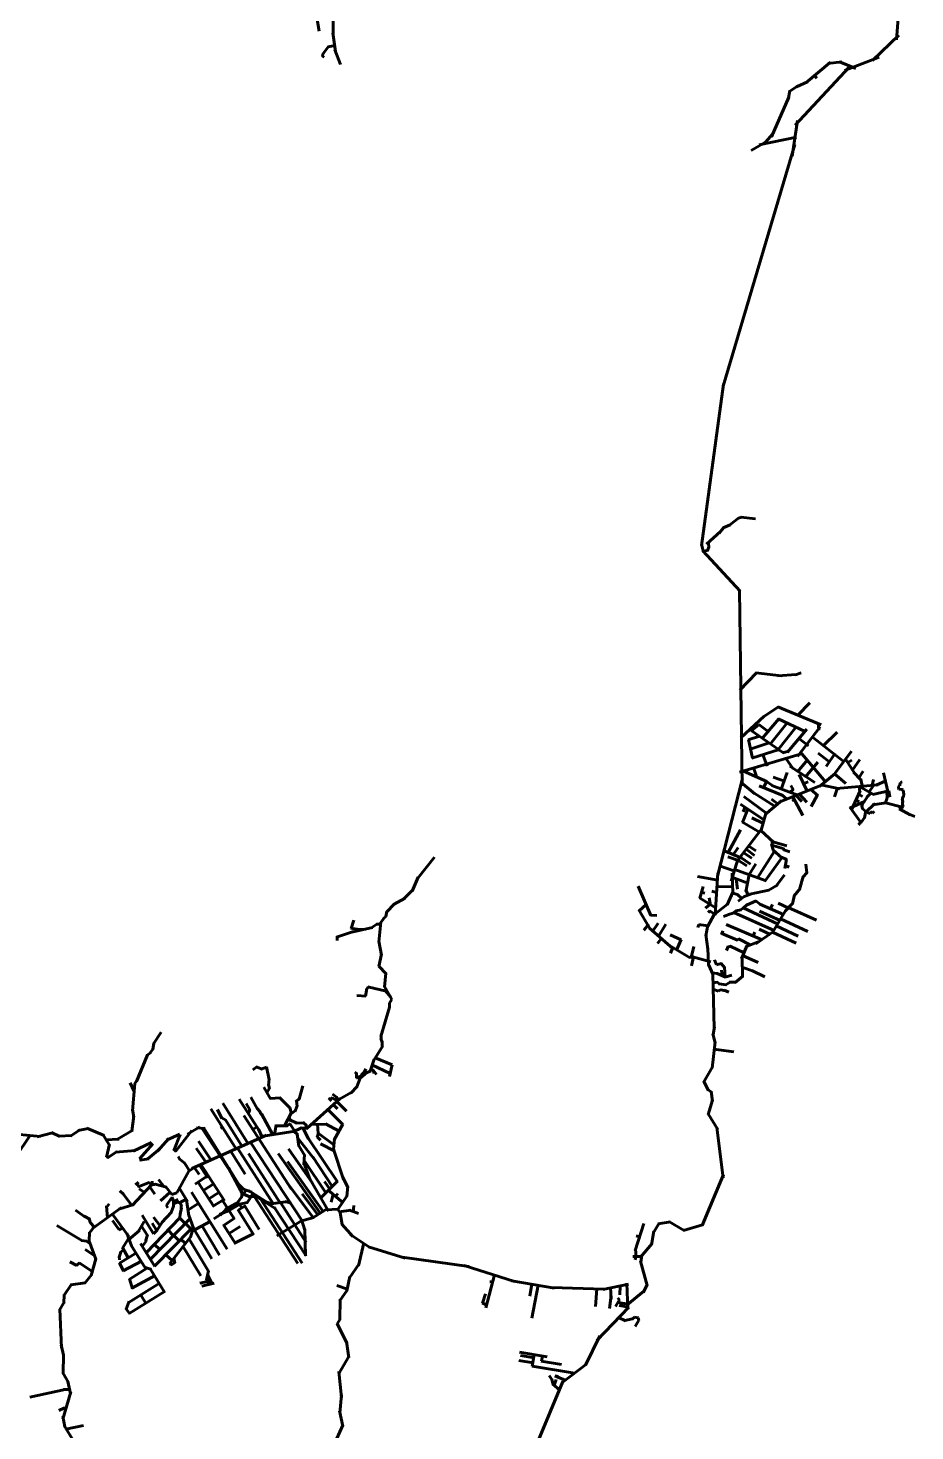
# Model space of a CAD drawing. Header units: inches. Extents: x 723419 to 759401, y 6910722 to 6968430.
# Drawn here: x 747978 to 754602, y 6942384 to 6952862 of the extents above; entities that cross this region are included whole.
import ezdxf

# ---------------------------------------------------------------- set-up
doc = ezdxf.new("R2010")
doc.units = ezdxf.units.IN
doc.header["$MEASUREMENT"] = 0
doc.layers.add('Linhas Axiais - Florianopolis', color=6, linetype='Continuous', lineweight=60)

msp = doc.modelspace()

# ---------------------------------------------------------------- linework, layer by layer
at = {"layer": 'Linhas Axiais - Florianopolis', "linetype": 'Continuous', "lineweight": 60}
for p, q in [((754465, 6952775), (754487, 6953068)), ((750256, 6952807), (750258, 6952959)), ((750135, 6952942), (750151, 6952839)), ((750273, 6952686), (750254, 6952826)), ((754286, 6952621), (754482, 6952810)), ((750179, 6952669), (750177, 6952649)), ((750190, 6952644), (750177, 6952651)), ((750178, 6952665), (750221, 6952724)), ((750219, 6952723), (750269, 6952731)), ((750311, 6952590), (750269, 6952700)), ((754076, 6952545), (754335, 6952645)), ((753708, 6952136), (754110, 6952570)), ((753788, 6952453), (753971, 6952607)), ((753951, 6952598), (754057, 6952610)), ((754039, 6952611), (754161, 6952560)), ((753717, 6952424), (753799, 6952460)), ((753869, 6952489), (753846, 6952511)), ((753530, 6952049), (753660, 6952345)), ((753655, 6952329), (753667, 6952392)), ((753661, 6952385), (753732, 6952432)), ((753684, 6951905), (753725, 6952171)), ((753379, 6951947), (753498, 6952018)), ((753717, 6952046), (753438, 6951990)), ((753487, 6952009), (753541, 6952071)), ((753169, 6950188), (753706, 6951993)), ((753172, 6950203), (753008, 6948995)), ((753286, 6949204), (753216, 6949148)), ((753308, 6949209), (753283, 6949202)), ((753410, 6949197), (753302, 6949209)), ((753151, 6949101), (753046, 6949007)), ((753172, 6949130), (753141, 6949090)), ((753221, 6949151), (753170, 6949129)), ((753008, 6949006), (753024, 6948948)), ((753063, 6948988), (753052, 6948957)), ((753059, 6949019), (753062, 6948978)), ((753058, 6948963), (753018, 6948953)), ((753018, 6948957), (753296, 6948657)), ((753292, 6948663), (753311, 6947201)), ((753419, 6948047), (753294, 6947916)), ((753605, 6948024), (753413, 6948046)), ((753752, 6948047), (753710, 6948032)), ((753716, 6948033), (753579, 6948023)), ((753477, 6947723), (753301, 6947560)), ((753467, 6947715), (753583, 6947793)), ((753578, 6947793), (753901, 6947658)), ((753817, 6947823), (753727, 6947730)), ((753624, 6947446), (753378, 6947615)), ((753379, 6947612), (753436, 6947661)), ((753435, 6947661), (753507, 6947609)), ((753458, 6947554), (753585, 6947703)), ((753521, 6947514), (753649, 6947675)), ((753572, 6947464), (753718, 6947646)), ((753783, 6947608), (753581, 6947702)), ((753795, 6947626), (753649, 6947453)), ((753895, 6947643), (753724, 6947422)), ((753884, 6947619), (753880, 6947671)), ((753356, 6947546), (753442, 6947573)), ((753358, 6947548), (753389, 6947409)), ((753371, 6947475), (753513, 6947523)), ((753733, 6947557), (753807, 6947501)), ((754075, 6947380), (753835, 6947567)), ((753916, 6947501), (754022, 6947603)), ((753291, 6947305), (753762, 6947444)), ((753385, 6947410), (753589, 6947473)), ((753467, 6947436), (753498, 6947349)), ((753616, 6947449), (753658, 6947460)), ((753635, 6947411), (753692, 6947328)), ((753934, 6947231), (753746, 6947456)), ((753879, 6947446), (753969, 6947377)), ((754005, 6947446), (753940, 6947346)), ((754128, 6947461), (753997, 6947285)), ((754080, 6947407), (754155, 6947290)), ((753299, 6947322), (753495, 6947234)), ((753396, 6947340), (753422, 6947265)), ((753648, 6947301), (753603, 6947177)), ((753854, 6947227), (753667, 6947350)), ((753726, 6947307), (753800, 6947396)), ((753877, 6947378), (753783, 6947266)), ((754131, 6947394), (754097, 6947373)), ((754190, 6947399), (754132, 6947316)), ((754199, 6947247), (754144, 6947304)), ((754182, 6947263), (754216, 6947311)), ((753127, 6946527), (753313, 6947256)), ((753303, 6947228), (753407, 6947142)), ((753438, 6947202), (753615, 6947131)), ((753472, 6947187), (753493, 6947235)), ((753476, 6947246), (753547, 6947196)), ((753534, 6947204), (753727, 6947132)), ((753542, 6947268), (753628, 6947238)), ((753587, 6947081), (753916, 6947212)), ((753675, 6947204), (753694, 6947171)), ((753737, 6947287), (753797, 6947162)), ((753768, 6947216), (753805, 6947232)), ((754005, 6947295), (753890, 6947198)), ((753899, 6947210), (754042, 6947180)), ((754087, 6947220), (753998, 6947295)), ((754017, 6947183), (754327, 6947209)), ((754293, 6947137), (754184, 6947200)), ((754191, 6947156), (754185, 6947200)), ((754197, 6947251), (754212, 6947179)), ((754258, 6947156), (754295, 6947207)), ((754293, 6947250), (754283, 6947204)), ((754313, 6947206), (754384, 6947239)), ((754368, 6947300), (754399, 6947161)), ((754489, 6947202), (754478, 6947197)), ((754479, 6947198), (754480, 6947182)), ((754494, 6947227), (754488, 6947212)), ((754488, 6947215), (754489, 6947201)), ((754507, 6947233), (754493, 6947226)), ((753325, 6947123), (753497, 6946995)), ((753393, 6947152), (753558, 6947048)), ((753607, 6947093), (753484, 6946989)), ((753531, 6947102), (753581, 6947066)), ((753609, 6947134), (753646, 6947103)), ((753693, 6947176), (753668, 6947152)), ((753686, 6947089), (753702, 6947099)), ((753764, 6946981), (753688, 6947124)), ((753757, 6947086), (753711, 6947134)), ((753795, 6947081), (753737, 6947143)), ((753824, 6947176), (753876, 6947130)), ((753828, 6947048), (753875, 6947135)), ((754002, 6947121), (754023, 6947186)), ((754128, 6947023), (754193, 6947164)), ((754186, 6947082), (754161, 6947096)), ((754211, 6947123), (754181, 6947140)), ((754206, 6947057), (754255, 6947132)), ((754243, 6947118), (754274, 6947150)), ((754288, 6947138), (754406, 6947164)), ((754394, 6947116), (754383, 6947073)), ((754391, 6947162), (754394, 6947109)), ((754406, 6947165), (754415, 6947118)), ((754480, 6947183), (754482, 6947178)), ((754482, 6947178), (754507, 6947174)), ((754505, 6947175), (754515, 6947170)), ((754507, 6947102), (754511, 6947086)), ((754517, 6947124), (754508, 6947111)), ((754508, 6947113), (754508, 6947099)), ((754514, 6947171), (754519, 6947137)), ((754519, 6947140), (754516, 6947121)), ((753298, 6947066), (753480, 6946943)), ((753315, 6946928), (753355, 6947029)), ((753320, 6947008), (753335, 6947043)), ((753490, 6947005), (753451, 6946862)), ((754226, 6947084), (754117, 6947035)), ((754200, 6946926), (754117, 6947042)), ((754214, 6947080), (754205, 6947047)), ((754205, 6947052), (754211, 6947031)), ((754208, 6947034), (754246, 6947002)), ((754226, 6946962), (754235, 6947015)), ((754305, 6947070), (754231, 6947002)), ((754268, 6946996), (754233, 6947007)), ((754268, 6946997), (754283, 6947011)), ((754282, 6947011), (754298, 6946999)), ((754386, 6947075), (754285, 6947061)), ((754382, 6947075), (754500, 6947045)), ((754504, 6947037), (754483, 6947030)), ((754484, 6947031), (754566, 6946986)), ((754496, 6947045), (754514, 6947048)), ((754511, 6947043), (754501, 6947036)), ((754511, 6947087), (754510, 6947074)), ((754510, 6947076), (754510, 6947061)), ((754510, 6947062), (754514, 6947048)), ((754513, 6947051), (754510, 6947042)), ((754563, 6946988), (754602, 6946974)), ((753441, 6946855), (753315, 6946930)), ((753383, 6946963), (753470, 6946922)), ((754180, 6946910), (754192, 6946925)), ((754192, 6946925), (754201, 6946926)), ((754228, 6946967), (754197, 6946925)), ((753298, 6946874), (753208, 6946703)), ((753457, 6946878), (753276, 6946645)), ((753548, 6946779), (753448, 6946871)), ((753532, 6946756), (753538, 6946794)), ((753645, 6946755), (753533, 6946786)), ((753172, 6946720), (753309, 6946663)), ((753282, 6946741), (753244, 6946688)), ((753374, 6946618), (753294, 6946672)), ((753384, 6946662), (753320, 6946705)), ((753341, 6946730), (753404, 6946681)), ((753413, 6946717), (753360, 6946755)), ((753426, 6946514), (753554, 6946713)), ((753484, 6946493), (753613, 6946673)), ((753543, 6946723), (753531, 6946763)), ((753619, 6946735), (753531, 6946758)), ((753607, 6946664), (753541, 6946725)), ((753644, 6946651), (753597, 6946671)), ((753618, 6946737), (753626, 6946721)), ((753624, 6946723), (753668, 6946710)), ((750888, 6946513), (751014, 6946669)), ((753143, 6946605), (753256, 6946565)), ((753204, 6946671), (753284, 6946644)), ((753280, 6946652), (753230, 6946489)), ((753491, 6946492), (753250, 6946579)), ((753347, 6946604), (753278, 6946649)), ((753414, 6946620), (753361, 6946536)), ((753642, 6946654), (753631, 6946584)), ((753662, 6946594), (753635, 6946606)), ((753795, 6946552), (753786, 6946616)), ((750846, 6946415), (750892, 6946521)), ((753129, 6946498), (752979, 6946525)), ((753130, 6946552), (753110, 6946237)), ((753353, 6946476), (753235, 6946519)), ((753242, 6946398), (753236, 6946549)), ((753276, 6946430), (753268, 6946508)), ((753363, 6946541), (753339, 6946410)), ((753507, 6946421), (753577, 6946463)), ((753564, 6946451), (753628, 6946537)), ((753741, 6946429), (753767, 6946525)), ((753765, 6946521), (753797, 6946556)), ((750708, 6946316), (750795, 6946364)), ((750785, 6946357), (750854, 6946427)), ((752536, 6946452), (752629, 6946233)), ((752994, 6946366), (753118, 6946289)), ((753020, 6946450), (752995, 6946363)), ((753034, 6946400), (753006, 6946407)), ((753064, 6946366), (753076, 6946312)), ((753085, 6946416), (753127, 6946404)), ((753122, 6946451), (753241, 6946447)), ((753199, 6946313), (753243, 6946409)), ((753238, 6946403), (753281, 6946387)), ((753276, 6946390), (753310, 6946361)), ((753281, 6946340), (753324, 6946373)), ((753321, 6946372), (753382, 6946396)), ((753340, 6946426), (753356, 6946385)), ((753368, 6946392), (753512, 6946423)), ((753688, 6946322), (753702, 6946387)), ((753699, 6946380), (753744, 6946436)), ((750651, 6946225), (750657, 6946264)), ((750655, 6946259), (750715, 6946322)), ((752539, 6946276), (752621, 6946137)), ((752540, 6946267), (752598, 6946319)), ((753037, 6946288), (753076, 6946320)), ((753054, 6946155), (753118, 6946269)), ((753058, 6946256), (753069, 6946269)), ((753068, 6946268), (753115, 6946239)), ((753203, 6946319), (753097, 6946235)), ((753209, 6946240), (753259, 6946255)), ((753235, 6946247), (753269, 6946270)), ((753250, 6946257), (753550, 6946122)), ((753303, 6946277), (753265, 6946268)), ((753298, 6946275), (753323, 6946292)), ((753348, 6946317), (753316, 6946286)), ((753319, 6946291), (753581, 6946169)), ((753416, 6946343), (753343, 6946312)), ((753413, 6946343), (753452, 6946313)), ((753440, 6946266), (753596, 6946197)), ((753444, 6946318), (753621, 6946242)), ((753538, 6946316), (753522, 6946282)), ((753539, 6946107), (753639, 6946274)), ((753581, 6946326), (753661, 6946288)), ((753633, 6946267), (753690, 6946326)), ((753867, 6946198), (753654, 6946293)), ((750391, 6946136), (750412, 6946198)), ((750546, 6946143), (750582, 6946169)), ((750580, 6946168), (750617, 6946168)), ((750613, 6946184), (750599, 6946035)), ((750612, 6946182), (750639, 6946219)), ((750631, 6946211), (750653, 6946227)), ((752576, 6946125), (752614, 6946168)), ((752674, 6946233), (752626, 6946236)), ((752685, 6946177), (752641, 6946115)), ((752741, 6946170), (752683, 6946075)), ((752980, 6946145), (752988, 6946167)), ((752985, 6946166), (753058, 6946156)), ((753040, 6946081), (753055, 6946161)), ((753173, 6946225), (753213, 6946242)), ((753191, 6946166), (753462, 6946051)), ((753729, 6946080), (753566, 6946157)), ((753801, 6946113), (753597, 6946209)), ((750282, 6946072), (750408, 6946114)), ((750286, 6946048), (750287, 6946080)), ((750388, 6946138), (750451, 6946128)), ((750396, 6946110), (750550, 6946145)), ((750437, 6946129), (750501, 6946132)), ((750598, 6946043), (750618, 6945937)), ((752619, 6946139), (752794, 6945988)), ((752679, 6946024), (752713, 6946070)), ((752773, 6946089), (752856, 6946053)), ((752856, 6946055), (752822, 6945974)), ((753040, 6946092), (753056, 6945982)), ((753166, 6946119), (753158, 6946091)), ((753159, 6946099), (753276, 6946049)), ((753270, 6946048), (753287, 6946060)), ((753284, 6946060), (753377, 6946013)), ((753406, 6946110), (753392, 6946079)), ((753413, 6946023), (753546, 6946114)), ((753438, 6946131), (753523, 6946091)), ((753715, 6946027), (753537, 6946110)), ((750618, 6945944), (750599, 6945853)), ((752918, 6945920), (752768, 6946009)), ((752776, 6945953), (752795, 6945995)), ((752931, 6945920), (752950, 6946001)), ((753055, 6945993), (753061, 6945859)), ((753195, 6945972), (753207, 6946001)), ((753203, 6945997), (753226, 6946004)), ((753222, 6946005), (753327, 6945955)), ((753347, 6946006), (753307, 6945910)), ((753343, 6946003), (753432, 6946036)), ((750599, 6945855), (750652, 6945797)), ((752913, 6945921), (752950, 6945926)), ((752932, 6945857), (752949, 6945926)), ((753078, 6945887), (752940, 6945926)), ((753059, 6945867), (753094, 6945791)), ((753106, 6945903), (753121, 6945865)), ((753119, 6945866), (753155, 6945875)), ((753181, 6945843), (753152, 6945877)), ((753180, 6945847), (753185, 6945774)), ((753311, 6945923), (753315, 6945776)), ((753311, 6945848), (753395, 6945819)), ((753430, 6945883), (753313, 6945934)), ((750650, 6945802), (750641, 6945699)), ((753129, 6945800), (753086, 6945805)), ((753092, 6945797), (753103, 6945392)), ((753093, 6945730), (753131, 6945735)), ((753186, 6945774), (753125, 6945801)), ((753125, 6945735), (753146, 6945721)), ((753158, 6945826), (753161, 6945784)), ((753184, 6945774), (753234, 6945788)), ((753221, 6945736), (753184, 6945714)), ((753263, 6945735), (753215, 6945735)), ((753316, 6945781), (753256, 6945730)), ((753383, 6945823), (753482, 6945775)), ((750433, 6945636), (750501, 6945632)), ((750499, 6945631), (750508, 6945688)), ((750505, 6945678), (750519, 6945700)), ((750516, 6945700), (750652, 6945669)), ((750695, 6945606), (750641, 6945703)), ((750646, 6945674), (750687, 6945624)), ((753133, 6945669), (753094, 6945684)), ((753138, 6945673), (753132, 6945669)), ((753194, 6945716), (753137, 6945724)), ((753154, 6945679), (753137, 6945673)), ((753152, 6945678), (753186, 6945672)), ((753211, 6945661), (753177, 6945675)), ((750613, 6945329), (750678, 6945548)), ((750676, 6945573), (750696, 6945608)), ((750677, 6945544), (750678, 6945577)), ((748972, 6945362), (748916, 6945274)), ((750624, 6945286), (750613, 6945315)), ((750615, 6945304), (750615, 6945342)), ((753093, 6945350), (753111, 6945282)), ((753104, 6945403), (753094, 6945345)), ((748894, 6945211), (748864, 6945187)), ((748913, 6945238), (748887, 6945205)), ((748918, 6945281), (748911, 6945233)), ((750559, 6945149), (750628, 6945260)), ((750623, 6945249), (750622, 6945298)), ((753111, 6945291), (753087, 6945094)), ((753249, 6945215), (753101, 6945235)), ((748869, 6945194), (748787, 6944994)), ((749658, 6945081), (749686, 6945104)), ((749682, 6945103), (749727, 6945085)), ((749719, 6945085), (749760, 6945102)), ((749778, 6945005), (749758, 6945103)), ((750534, 6945070), (750564, 6945160)), ((750683, 6945053), (750546, 6945117)), ((750698, 6945117), (750570, 6945170)), ((750677, 6945031), (750697, 6945119)), ((753090, 6945103), (753024, 6944986)), ((748789, 6944999), (748774, 6944974)), ((749778, 6945014), (749774, 6944965)), ((750419, 6945064), (750435, 6945050)), ((750429, 6945019), (750493, 6945045)), ((750430, 6945019), (750430, 6945058)), ((750434, 6944953), (750458, 6945019)), ((750456, 6945017), (750509, 6945061)), ((750471, 6945048), (750466, 6945023)), ((750493, 6945069), (750469, 6945044)), ((750500, 6945089), (750491, 6945065)), ((750495, 6945053), (750539, 6945074)), ((750559, 6945075), (750538, 6945085)), ((750580, 6945045), (750555, 6945078)), ((750556, 6945078), (750563, 6945053)), ((748741, 6944984), (748771, 6944918)), ((748776, 6944980), (748758, 6944774)), ((749739, 6944951), (749789, 6944865)), ((749781, 6944945), (749762, 6944910)), ((749773, 6944974), (749781, 6944939)), ((750029, 6944961), (750002, 6944862)), ((750252, 6944898), (750282, 6944877)), ((750298, 6944859), (750396, 6944913)), ((750388, 6944907), (750437, 6944957)), ((753025, 6944994), (753060, 6944927)), ((753054, 6944933), (753082, 6944913)), ((753079, 6944918), (753091, 6944848)), ((749344, 6944789), (749534, 6944487)), ((749432, 6944832), (749622, 6944529)), ((749555, 6944862), (749703, 6944629)), ((749606, 6944830), (749634, 6944781)), ((749632, 6944774), (749632, 6944787)), ((749691, 6944788), (749643, 6944877)), ((749712, 6944768), (749688, 6944792)), ((749786, 6944866), (749861, 6944871)), ((749933, 6944797), (749856, 6944874)), ((749945, 6944752), (749932, 6944799)), ((749988, 6944812), (749970, 6944768)), ((750005, 6944868), (749979, 6944843)), ((749982, 6944849), (749988, 6944806)), ((750060, 6944642), (750308, 6944867)), ((750329, 6944672), (750214, 6944788)), ((750222, 6944869), (750240, 6944859)), ((750229, 6944849), (750253, 6944873)), ((750250, 6944871), (750288, 6944848)), ((750290, 6944790), (750256, 6944822)), ((750279, 6944879), (750294, 6944853)), ((750357, 6944772), (750281, 6944846)), ((753091, 6944855), (753057, 6944747)), ((748754, 6944623), (748769, 6944737)), ((748757, 6944785), (748769, 6944728)), ((749393, 6944784), (749426, 6944718)), ((749424, 6944722), (749456, 6944704)), ((749452, 6944708), (749577, 6944508)), ((749589, 6944740), (749944, 6944193)), ((749623, 6944754), (749634, 6944779)), ((749714, 6944756), (749709, 6944772)), ((749727, 6944743), (749712, 6944759)), ((749806, 6944595), (749721, 6944752)), ((749945, 6944761), (749893, 6944662)), ((749925, 6944731), (749939, 6944700)), ((749931, 6944707), (749989, 6944683)), ((749978, 6944779), (749934, 6944746)), ((750044, 6944683), (749973, 6944686)), ((750031, 6944689), (750058, 6944664)), ((753057, 6944753), (753130, 6944635)), ((747878, 6944422), (747995, 6944595)), ((747914, 6944598), (748072, 6944584)), ((748161, 6944611), (748045, 6944580)), ((748152, 6944612), (748216, 6944584)), ((748306, 6944590), (748208, 6944586)), ((748365, 6944633), (748295, 6944586)), ((748427, 6944643), (748353, 6944629)), ((748546, 6944590), (748416, 6944645)), ((748588, 6944514), (748538, 6944596)), ((748645, 6944562), (748760, 6944630)), ((749013, 6944555), (749111, 6944601)), ((749067, 6944479), (749114, 6944597)), ((749202, 6944629), (749078, 6944471)), ((749095, 6944601), (749119, 6944583)), ((749169, 6944601), (749260, 6944654)), ((749202, 6944343), (749758, 6944593)), ((749300, 6944642), (749236, 6944648)), ((749274, 6944649), (749515, 6944282)), ((749289, 6944649), (749558, 6944217)), ((749415, 6944644), (749431, 6944653)), ((749656, 6944634), (749688, 6944656)), ((749698, 6944638), (749727, 6944577)), ((749735, 6944585), (749972, 6944622)), ((749818, 6944596), (749830, 6944671)), ((749914, 6944663), (749827, 6944663)), ((749936, 6944679), (749910, 6944661)), ((749934, 6944680), (749971, 6944621)), ((749959, 6944619), (750021, 6944648)), ((749964, 6944623), (749992, 6944596)), ((750001, 6944511), (749989, 6944600)), ((750018, 6944648), (750066, 6944643)), ((750029, 6944648), (750073, 6944566)), ((750055, 6944670), (750053, 6944643)), ((750288, 6944245), (750065, 6944579)), ((750088, 6944674), (750212, 6944673)), ((750146, 6944609), (750138, 6944579)), ((750161, 6944556), (750138, 6944581)), ((750140, 6944675), (750145, 6944606)), ((750145, 6944609), (750263, 6944521)), ((750302, 6944623), (750200, 6944677)), ((750330, 6944675), (750264, 6944558)), ((753122, 6944651), (753169, 6944274)), ((748554, 6944559), (748658, 6944563)), ((748586, 6944525), (748563, 6944429)), ((748631, 6944467), (748781, 6944478)), ((748763, 6944474), (748901, 6944538)), ((748810, 6944415), (748909, 6944527)), ((748961, 6944490), (748872, 6944415)), ((748907, 6944519), (748891, 6944536)), ((748945, 6944474), (749029, 6944569)), ((749063, 6944490), (749083, 6944471)), ((749234, 6944497), (749307, 6944388)), ((749250, 6944548), (749346, 6944405)), ((749599, 6944302), (749489, 6944475)), ((749812, 6944078), (749540, 6944502)), ((750029, 6943945), (749637, 6944544)), ((749922, 6944490), (750103, 6944235)), ((749993, 6944571), (750121, 6944409)), ((750043, 6944444), (749999, 6944517)), ((750161, 6944529), (750269, 6944473)), ((750257, 6944497), (750334, 6944261)), ((750267, 6944565), (750259, 6944487)), ((748577, 6944421), (748562, 6944441)), ((748572, 6944423), (748644, 6944470)), ((748879, 6944417), (748813, 6944405)), ((748823, 6944399), (748815, 6944429)), ((749099, 6944433), (749111, 6944412)), ((749107, 6944417), (749148, 6944383)), ((749143, 6944388), (749186, 6944325)), ((749253, 6944376), (749320, 6944273)), ((749266, 6944380), (749446, 6944102)), ((749863, 6944082), (749624, 6944456)), ((749845, 6944455), (750161, 6944009)), ((749916, 6944397), (750183, 6944022)), ((750037, 6944387), (750084, 6944260)), ((750038, 6944372), (750042, 6944449)), ((750039, 6944403), (750202, 6944161)), ((750106, 6944430), (750251, 6944207)), ((748951, 6944263), (748995, 6944207)), ((749088, 6944161), (749178, 6944325)), ((749171, 6944318), (749215, 6944350)), ((749255, 6944299), (749219, 6944353)), ((749319, 6944288), (749227, 6944226)), ((749582, 6944150), (749474, 6944349)), ((750367, 6944202), (750328, 6944278)), ((753171, 6944299), (753012, 6943918)), ((748691, 6944151), (748663, 6944176)), ((748757, 6944070), (748900, 6944222)), ((748780, 6944221), (748802, 6944242)), ((748791, 6944233), (748806, 6944208)), ((748801, 6944207), (748883, 6944239)), ((748807, 6944193), (748848, 6944164)), ((748880, 6944239), (748905, 6944220)), ((748925, 6944152), (748885, 6944209)), ((748895, 6944219), (748935, 6944228)), ((748905, 6944249), (748907, 6944221)), ((748927, 6944227), (749011, 6944205)), ((748967, 6944102), (749040, 6944168)), ((749006, 6944208), (749055, 6944148)), ((749051, 6944149), (749090, 6944163)), ((749106, 6944199), (749168, 6944097)), ((749466, 6943741), (749199, 6944168)), ((749246, 6944245), (749366, 6944059)), ((749284, 6944176), (749369, 6944232)), ((749321, 6944113), (749411, 6944170)), ((749590, 6944187), (749541, 6944238)), ((749565, 6944173), (749608, 6944140)), ((749572, 6944125), (749578, 6944161)), ((749580, 6944193), (749650, 6944166)), ((749608, 6944185), (749588, 6944153)), ((749775, 6944086), (749624, 6944179)), ((749657, 6944163), (749647, 6944132)), ((750112, 6943971), (749921, 6944226)), ((750221, 6944026), (750086, 6944261)), ((750288, 6944249), (750162, 6944123)), ((750192, 6944246), (750232, 6944190)), ((750328, 6944090), (750219, 6944182)), ((750358, 6944137), (750366, 6944210)), ((748459, 6943896), (748675, 6944052)), ((748583, 6944081), (748562, 6944049)), ((748563, 6944066), (748571, 6943973)), ((748656, 6944040), (748767, 6944075)), ((748752, 6944068), (748688, 6944155)), ((749022, 6944051), (749010, 6944073)), ((749011, 6944069), (749054, 6944129)), ((749064, 6944062), (749048, 6944016)), ((749052, 6944129), (749066, 6944095)), ((749065, 6944099), (749063, 6944058)), ((749096, 6944095), (749064, 6944079)), ((749083, 6944118), (749097, 6944091)), ((749096, 6944092), (749111, 6944087)), ((749110, 6944087), (749158, 6944116)), ((749113, 6944089), (749123, 6944062)), ((749122, 6944044), (749122, 6944067)), ((749162, 6944109), (749178, 6943991)), ((749253, 6944085), (749166, 6944030)), ((749356, 6944061), (749446, 6944114)), ((749478, 6944056), (749412, 6943995)), ((749427, 6944110), (749521, 6943965)), ((749451, 6944037), (749554, 6944095)), ((749463, 6944020), (749564, 6944080)), ((749538, 6944082), (749577, 6944137)), ((749546, 6944033), (749600, 6944064)), ((749547, 6944074), (749618, 6944090)), ((749554, 6944080), (749576, 6944047)), ((749589, 6944151), (749640, 6944131)), ((749594, 6944067), (749704, 6943888)), ((749611, 6944085), (749647, 6944138)), ((749623, 6944135), (749689, 6944134)), ((749992, 6943635), (749666, 6944137)), ((749829, 6944043), (749675, 6944139)), ((750026, 6943637), (749714, 6944118)), ((749761, 6944093), (749803, 6944079)), ((749793, 6944081), (749919, 6944097)), ((750055, 6943692), (749816, 6944054)), ((750054, 6943791), (749864, 6944091)), ((749898, 6944098), (749944, 6944084)), ((750026, 6944154), (750142, 6943997)), ((750241, 6944092), (750258, 6944151)), ((750292, 6944156), (750275, 6944132)), ((750289, 6944036), (750363, 6944145)), ((750410, 6944068), (750407, 6944015)), ((748332, 6944033), (748403, 6943983)), ((748396, 6943987), (748439, 6943966)), ((748435, 6943972), (748442, 6943940)), ((748606, 6944006), (748730, 6943837)), ((748608, 6943955), (748658, 6943887)), ((748845, 6943947), (748801, 6943871)), ((748831, 6943995), (748916, 6943857)), ((748859, 6943713), (749112, 6943975)), ((749188, 6943970), (748891, 6943663)), ((748916, 6943981), (748964, 6943916)), ((749049, 6944018), (748977, 6943940)), ((749110, 6943975), (749196, 6943892)), ((749111, 6943972), (749114, 6944011)), ((749113, 6944002), (749123, 6944051)), ((749216, 6943892), (749176, 6944002)), ((749203, 6943875), (749338, 6943949)), ((749366, 6943969), (749440, 6944016)), ((749488, 6944034), (749409, 6944000)), ((749436, 6943916), (749520, 6943972)), ((749545, 6944038), (749661, 6943851)), ((749835, 6943841), (750027, 6943958)), ((750012, 6943951), (750112, 6943978)), ((750046, 6943884), (750021, 6943962)), ((750105, 6943975), (750219, 6944048)), ((750196, 6944035), (750300, 6944039)), ((750288, 6944042), (750311, 6944011)), ((750302, 6944020), (750390, 6944032)), ((750309, 6944015), (750324, 6943923)), ((750380, 6944032), (750445, 6944008)), ((752879, 6943882), (752765, 6943948)), ((748194, 6943919), (748380, 6943805)), ((748435, 6943801), (748438, 6943868)), ((748437, 6943864), (748473, 6943911)), ((748440, 6943946), (748473, 6943903)), ((748656, 6943887), (748688, 6943902)), ((748715, 6943861), (748750, 6943766)), ((748810, 6943880), (748728, 6943812)), ((748824, 6943912), (748871, 6943843)), ((748869, 6943848), (748858, 6943808)), ((748904, 6943935), (748939, 6943879)), ((748916, 6943857), (748943, 6943883)), ((749196, 6943894), (748923, 6943614)), ((748940, 6943880), (748982, 6943946)), ((749022, 6943885), (749065, 6943840)), ((749065, 6943845), (749110, 6943802)), ((749191, 6943830), (749213, 6943905)), ((749210, 6943902), (749351, 6943669)), ((749408, 6943696), (749275, 6943918)), ((749438, 6943924), (749529, 6943780)), ((749475, 6943855), (749563, 6943911)), ((749520, 6943785), (749665, 6943858)), ((750051, 6943692), (750045, 6943894)), ((750322, 6943928), (750404, 6943837)), ((750531, 6943754), (750381, 6943854)), ((752576, 6943934), (752513, 6943732)), ((752653, 6943877), (752635, 6943774)), ((752691, 6943935), (752646, 6943860)), ((752776, 6943946), (752683, 6943931)), ((753016, 6943922), (752873, 6943882)), ((748377, 6943806), (748415, 6943802)), ((748404, 6943739), (748477, 6943691)), ((748409, 6943804), (748445, 6943782)), ((748484, 6943666), (748433, 6943808)), ((748667, 6943716), (748695, 6943738)), ((748683, 6943749), (748732, 6943828)), ((748683, 6943754), (748726, 6943676)), ((748746, 6943774), (748853, 6943603)), ((748925, 6943613), (748817, 6943783)), ((748830, 6943761), (748861, 6943801)), ((748861, 6943799), (748857, 6943812)), ((748921, 6943780), (748965, 6943737)), ((749036, 6943635), (749196, 6943839)), ((749154, 6943783), (749119, 6943817)), ((749269, 6943541), (749135, 6943765)), ((749329, 6943572), (749178, 6943820)), ((750487, 6943788), (750446, 6943617)), ((750521, 6943759), (750795, 6943675)), ((752514, 6943741), (752519, 6943685)), ((752519, 6943840), (752554, 6943828)), ((752637, 6943781), (752555, 6943685)), ((748290, 6943646), (748343, 6943619)), ((748340, 6943619), (748362, 6943639)), ((748359, 6943639), (748461, 6943573)), ((748450, 6943545), (748485, 6943670)), ((748658, 6943680), (748670, 6943721)), ((748660, 6943662), (748659, 6943686)), ((748660, 6943637), (748787, 6943714)), ((748691, 6943578), (748660, 6943640)), ((748689, 6943579), (748826, 6943652)), ((749006, 6943700), (749054, 6943656)), ((749036, 6943638), (749046, 6943621)), ((749044, 6943622), (749076, 6943642)), ((749074, 6943638), (749067, 6943677)), ((750771, 6943681), (751270, 6943611)), ((752565, 6943686), (752495, 6943686)), ((752513, 6943662), (752519, 6943696)), ((752602, 6943471), (752553, 6943652)), ((752554, 6943644), (752562, 6943696)), ((748403, 6943488), (748453, 6943550)), ((748733, 6943514), (748871, 6943602)), ((748754, 6943451), (748927, 6943545)), ((748899, 6943590), (748848, 6943607)), ((748998, 6943421), (748887, 6943599)), ((749311, 6943513), (749326, 6943579)), ((749354, 6943482), (749317, 6943549)), ((750359, 6943431), (750381, 6943537)), ((750378, 6943528), (750452, 6943632)), ((751236, 6943619), (751611, 6943501)), ((751397, 6943303), (751462, 6943549)), ((748247, 6943397), (748306, 6943482)), ((748297, 6943474), (748405, 6943489)), ((748726, 6943341), (748964, 6943489)), ((748734, 6943260), (749001, 6943428)), ((748735, 6943519), (748757, 6943444)), ((749262, 6943488), (749319, 6943501)), ((749277, 6943465), (749367, 6943488)), ((749311, 6943517), (749330, 6943477)), ((750283, 6943470), (750365, 6943442)), ((750361, 6943434), (750303, 6943354)), ((751426, 6943498), (751451, 6943499)), ((751592, 6943505), (751909, 6943451)), ((751725, 6943391), (751741, 6943482)), ((751740, 6943225), (751788, 6943473)), ((751887, 6943454), (752282, 6943442)), ((752216, 6943314), (752226, 6943446)), ((752272, 6943441), (752462, 6943481)), ((752328, 6943456), (752334, 6943367)), ((752398, 6943401), (752400, 6943468)), ((752449, 6943488), (752458, 6943294)), ((752578, 6943427), (752453, 6943325)), ((752602, 6943475), (752572, 6943418)), ((748214, 6943285), (748250, 6943350)), ((748244, 6943336), (748248, 6943404)), ((748711, 6943293), (748733, 6943352)), ((748818, 6943403), (748859, 6943334)), ((750309, 6943369), (750307, 6943213)), ((751404, 6943323), (751370, 6943341)), ((751394, 6943409), (751371, 6943339)), ((752320, 6943297), (752334, 6943395)), ((752365, 6943313), (752395, 6943362)), ((752383, 6943344), (752465, 6943331)), ((752395, 6943361), (752384, 6943378)), ((752392, 6943321), (752465, 6943308)), ((748227, 6943004), (748216, 6943294)), ((748709, 6943299), (748738, 6943259)), ((750310, 6943222), (750286, 6943182)), ((752226, 6943059), (752464, 6943309)), ((752439, 6943207), (752389, 6943231)), ((752435, 6943208), (752492, 6943220)), ((752490, 6943218), (752507, 6943234)), ((752504, 6943233), (752537, 6943228)), ((752534, 6943229), (752539, 6943208)), ((750286, 6943187), (750360, 6943039)), ((752512, 6943164), (752540, 6943211)), ((748243, 6942950), (748224, 6943027)), ((750357, 6943053), (750373, 6942931)), ((752142, 6942876), (752248, 6943094)), ((748239, 6942811), (748242, 6942957)), ((750375, 6942940), (750296, 6942809)), ((751644, 6942911), (751751, 6942892)), ((751649, 6942973), (751854, 6942937)), ((751656, 6942947), (751757, 6942929)), ((751759, 6942955), (751744, 6942864)), ((751962, 6942881), (751810, 6942905)), ((751812, 6942904), (751820, 6942945)), ((748279, 6942746), (748237, 6942818)), ((750299, 6942827), (750319, 6942633)), ((752059, 6942814), (751744, 6942868)), ((751871, 6942799), (751894, 6942761)), ((751912, 6942796), (751995, 6942761)), ((751931, 6942804), (751928, 6942788)), ((751964, 6942743), (752151, 6942885)), ((747992, 6942635), (748255, 6942693)), ((748243, 6942692), (748293, 6942693)), ((748276, 6942753), (748296, 6942663)), ((751973, 6942753), (751776, 6942280)), ((751891, 6942770), (751899, 6942728)), ((751897, 6942732), (751949, 6942689)), ((751922, 6942768), (751909, 6942731)), ((751910, 6942737), (751913, 6942717)), ((748298, 6942675), (748238, 6942471)), ((750320, 6942653), (750306, 6942517)), ((748207, 6942537), (748245, 6942554)), ((748253, 6942414), (748238, 6942493)), ((748242, 6942553), (748265, 6942554)), ((750304, 6942534), (750328, 6942419)), ((748321, 6942306), (748248, 6942425)), ((748393, 6942424), (748259, 6942398)), ((750071, 6941850), (750328, 6942426))]:
    msp.add_line(p, q, dxfattribs=at)

doc.saveas('drawing.dxf')
